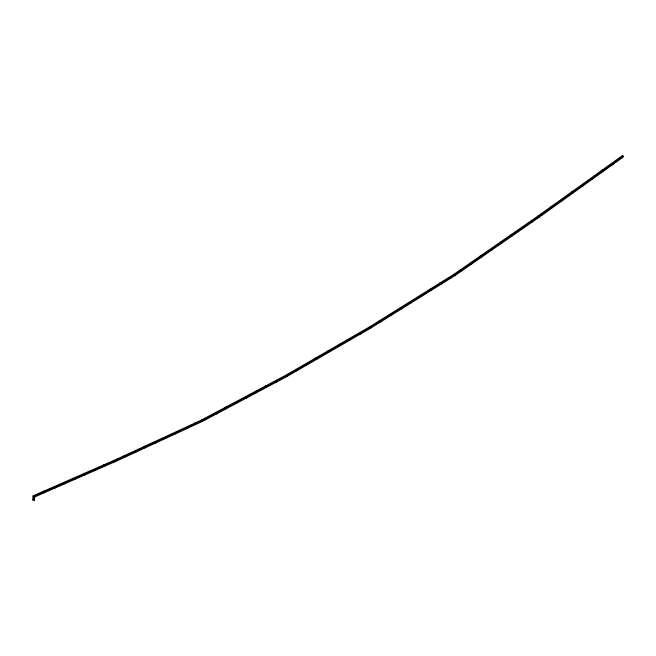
<?xml version="1.0" encoding="UTF-8"?>
<svg xmlns="http://www.w3.org/2000/svg" width="656" height="656" viewBox="0 0 656 656"><rect width="100%" height="100%" fill="white"/><g stroke="black" fill="none" stroke-linecap="round" stroke-linejoin="round"><path stroke-width="0.98" d="M205.631 419.709L205.672 418.717M206.476 419.266L206.509 418.274M215.734 414.346L215.767 413.354M216.578 413.895L216.611 412.911M225.836 408.975L225.869 407.991L225.033 407.499M235.971 402.62L235.939 403.612L235.102 403.128M246.041 398.249L246.074 397.257M246.886 397.798L246.918 396.814M255.299 392.395L255.332 391.402L256.176 391.894M256.143 392.878L256.176 390.96M266.246 387.516L266.279 386.523L265.434 386.04M275.504 381.661L275.536 380.677L276.381 381.161M276.348 382.153L276.381 380.226M134.874 452.624L134.956 451.615M135.71 452.238L135.792 451.221M155.078 443.292L155.16 442.283M155.915 442.907L155.997 441.898M185.468 428.286L185.386 429.295L184.541 428.811M195.488 424.629L195.57 423.62L194.725 423.136M32.8 499.88L33.103 495.838L117.285 458.905L201.458 420.02L285.639 375.306L369.82 326.713L454.001 274.216L538.182 215.898L622.355 155.636L623.2 156.12L623.2 157.096L539.019 217.357L454.838 275.676L370.665 328.164L286.483 376.765L202.302 421.48L118.121 460.364L34.784 496.928L34.481 499.995L33.645 500.364L32.8 499.88L33.636 499.511L34.481 499.995M33.645 500.364L33.94 496.321L33.103 495.838M43.944 492.91L44.042 491.893L43.206 491.41M54.046 488.474L54.145 487.457M54.883 488.105L54.981 487.096M64.247 483.029L64.149 484.046L63.304 483.554M74.251 479.61L74.349 478.593M75.087 479.241L75.186 478.232M84.345 474.329L84.444 473.312M84.452 474.165L84.353 475.182L83.509 474.69M94.456 470.746L94.554 469.729M103.714 465.826L103.812 464.809L104.657 465.301L104.55 466.318M114.759 460.865L114.652 461.881L113.816 461.398M124.755 457.298L124.853 456.281L124.017 455.789M144.96 447.966L145.058 446.949L144.222 446.457M165.164 438.634L165.263 437.618M175.267 433.969L175.365 432.952M176.103 433.583L176.202 432.566M33.94 496.321L118.121 459.389L202.302 420.504L286.483 375.798L370.665 327.196L454.838 274.708L539.019 216.382L623.2 156.12M611.523 164.369L612.36 164.853M602.159 170.101L602.995 170.585L603.094 171.487M601.322 170.699L602.159 171.183M591.318 178.826L592.163 179.318M582.052 185.459L582.897 185.951L582.79 185.049M581.216 186.058L582.061 186.55M560.995 200.539L561.839 201.023M551.647 206.255L552.491 206.747L552.573 207.657M550.81 206.853L551.655 207.345M541.544 213.487L542.389 213.971L542.471 214.889M540.708 214.086L541.553 214.569M538.182 215.898L539.019 216.382M538.182 216.874L539.019 217.357M521.43 228.477L522.266 228.96L522.184 228.05M520.585 229.059L521.43 229.543M511.237 234.561L512.082 235.045L512.164 235.963M510.401 235.143L511.245 235.627M480.938 255.561L481.775 256.045L481.865 256.955M480.102 256.135L480.938 256.627M470.918 263.474L471.762 263.958L471.68 263.04M460.733 269.55L461.578 270.042L461.66 270.953M459.897 270.133L460.742 270.625M454.001 274.216L454.838 274.708M454.001 275.192L454.838 275.676M450.664 277.267L451.508 277.759L451.476 276.807M440.529 282.621L441.373 283.105L441.406 284.056M439.692 283.146L440.529 283.63M420.324 295.216L421.168 295.7L421.201 296.651M400.16 308.763L400.996 309.247L400.964 308.295M390.025 314.109L390.861 314.601L390.894 315.552M389.18 314.634L390.025 315.126M379.922 320.407L380.759 320.899L380.8 321.85M379.078 320.932L379.922 321.424M369.82 326.713L370.665 327.196L370.665 328.164M359.718 333.51L360.562 334.002L360.562 333.027M358.873 334.002L359.718 334.486M349.615 339.349L350.46 339.833L350.46 338.857M339.513 344.203L340.357 344.687L340.357 345.663M338.676 344.687L339.513 345.179M328.148 350.763L328.992 351.255M327.311 351.255L328.148 351.739M316.782 358.299L315.946 357.815L315.946 358.783M285.639 375.306L286.483 375.798L286.483 376.765L285.639 376.282M266.279 385.597L267.123 386.081M225.869 407.056L226.714 407.54M201.458 420.02L202.302 420.504M201.458 420.996L202.302 421.48M195.562 422.743L196.406 423.235M165.156 437.757L166.001 438.249M145.058 446.072L145.894 446.564M124.853 455.403L125.698 455.887M117.285 458.905L118.121 459.389M94.448 469.893L95.292 470.377M44.042 491.041L44.879 491.524M33.103 496.813L33.94 497.297M613.098 163.352L613.196 164.254M592.893 177.817L592.991 178.719M572.795 193.184L572.696 192.282L571.852 191.79L571.95 192.692M562.594 199.514L562.676 200.424M532.287 221.047L532.369 221.966M531.45 221.63L531.532 222.548M502.061 242.958L501.979 242.048L501.143 241.564L501.225 242.474M491.877 249.042L491.967 249.961M491.041 249.624L491.123 250.543M431.304 290.354L431.271 289.403L430.426 288.919L430.459 289.87M411.066 301.998L411.099 302.949M410.23 302.523L410.262 303.474M622.355 155.636L622.355 156.604M369.82 327.68L369.82 328.656M328.574 351.493L328.574 352.469M316.782 357.323L316.782 359.275M306.688 364.129L306.688 365.105M296.586 369.959L296.586 370.935M287.32 375.306L287.32 376.282"/></g></svg>
